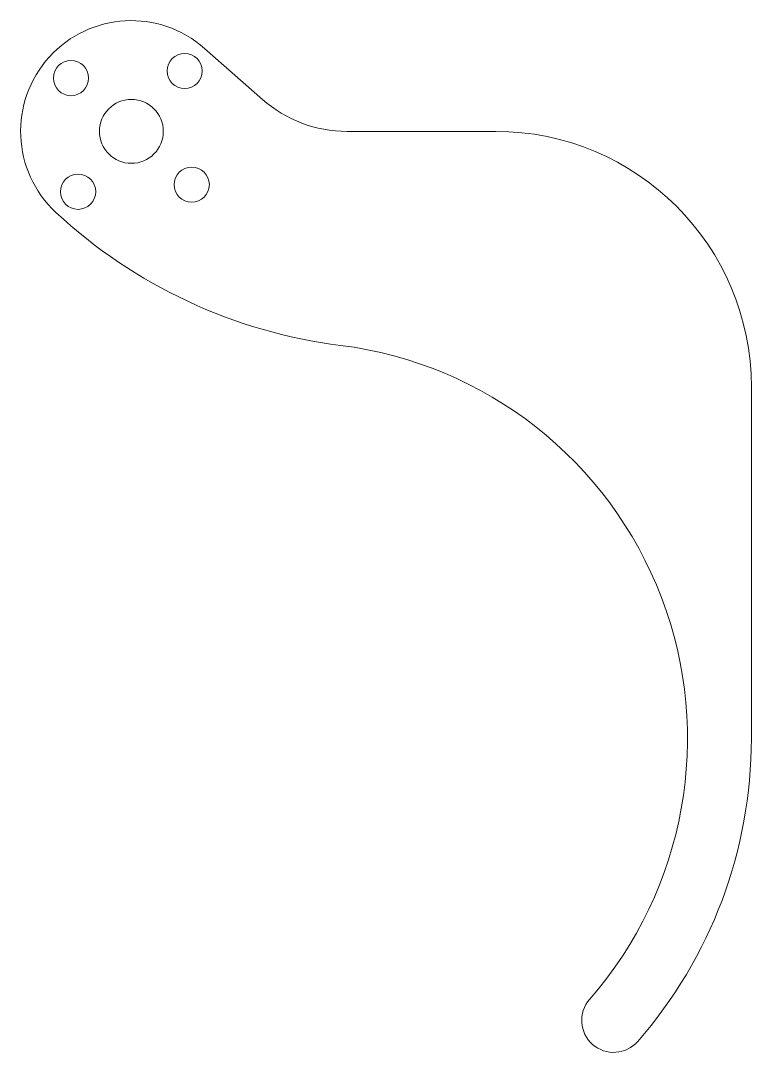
# Model space of a CAD drawing. Header units: inches. Extents: x -1.06 to 1.8, y -1.23 to 2.81.
import ezdxf

# ---------------------------------------------------------------- set-up
doc = ezdxf.new("R2010")
doc.units = ezdxf.units.IN
doc.header["$MEASUREMENT"] = 0

msp = doc.modelspace()

# ---------------------------------------------------------------- linework, layer by layer
at = {"color": 7, "linetype": 'Continuous', "lineweight": 15}
for p, q in [((-0.1124, 2.5001), (-0.3384, 2.6997)), ((0.2185, 2.375), (0.8, 2.375)), ((1.8, 1.375), (1.8, 0))]:
    msp.add_line(p, q, dxfattribs=at)
for centre, radius in [((-0.4166, 2.6111), 0.0689), ((-0.8611, 2.5834), 0.0689), ((-0.625, 2.375), 0.125), ((-0.3889, 2.1666), 0.0689), ((-0.8334, 2.1389), 0.0689)]:
    msp.add_circle(centre, radius, dxfattribs=at)
for centre, radius, start, end in [((-0.625, 2.375), 0.4331, 48.5645, 227.0738), ((0.2185, 2.875), 0.5, 228.5645, 270), ((0.8, 1.375), 1, 0, 90), ((0.4422, 3.5224), 2, 227.0738, 262.845), ((0, 0), 1.55, 318.8511, 82.845), ((0, 0), 1.8, 318.8511, 0), ((1.2613, -1.1022), 0.125, 138.8511, 318.8511)]:
    msp.add_arc(centre, radius, start, end, dxfattribs=at)

doc.saveas('drawing.dxf')
